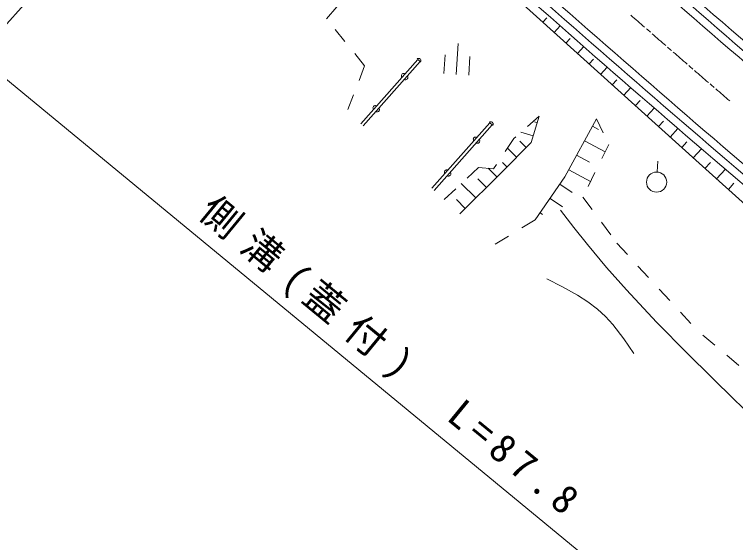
# Model space of a CAD drawing. Units: millimetres, scale not verified. Extents: x 40000 to 680000, y 20000 to 380000.
# Drawn here: x 178010 to 224124, y 245226 to 279019 of the extents above; entities that cross this region are included whole.
import ezdxf

# ---------------------------------------------------------------- set-up
doc = ezdxf.new("R2010")
doc.units = ezdxf.units.MM
doc.header["$LTSCALE"] = 1000
doc.linetypes.add('USER7', pattern=[2, 1, -1])
for name, color, linetype, lineweight in [('S-BGD', 7, 'Continuous', 13), ('S-BGD-HTXT', 6, 'Continuous', 13), ('S-BMK-SRVR', 3, 'Continuous', 13)]:
    doc.layers.add(name, color=color, linetype=linetype, lineweight=lineweight)
doc.styles.add('ＭＳ ゴシック', font='')
doc.styles.get('ＭＳ ゴシック').set_extended_font_data('MS Gothic')

msp = doc.modelspace()

# ---------------------------------------------------------------- linework, layer by layer
at = {"layer": 'S-BGD'}
for p, q in [((206239, 283539), (221791, 269505)), ((211793, 278527), (212045, 278805)), ((212534, 277859), (212913, 278279)), ((206395, 277168), (206263, 275172)), ((213274, 277190), (213539, 277484)), ((214015, 276522), (214412, 276962)), ((205544, 276427), (205465, 275230)), ((207141, 276322), (207061, 275124)), ((203797, 276137), (200161, 272025)), ((203947, 276004), (200309, 271890)), ((203760, 276170), (203791, 276188)), ((203791, 276188), (203824, 276198)), ((203947, 276004), (203797, 276137)), ((203824, 276198), (203867, 276204)), ((203867, 276204), (203904, 276195)), ((203904, 276195), (203937, 276180)), ((203937, 276180), (203972, 276149)), ((203972, 276149), (203992, 276118)), ((203999, 276005), (203984, 275971)), ((203992, 276118), (204005, 276083)), ((204005, 276039), (203999, 276005)), ((204005, 276083), (204005, 276039)), ((214756, 275854), (215034, 276162)), ((215496, 275185), (215913, 275647)), ((202755, 275104), (202763, 275141)), ((202761, 275061), (202755, 275104)), ((202771, 275028), (202761, 275061)), ((202763, 275141), (202779, 275174)), ((202789, 274996), (202771, 275028)), ((202779, 275174), (202810, 275209)), ((202810, 275209), (202841, 275229)), ((202841, 275229), (202876, 275241)), ((202876, 275241), (202920, 275242)), ((202920, 275242), (202954, 275236)), ((202971, 274849), (202938, 274864)), ((202954, 275236), (202987, 275221)), ((203005, 274843), (202971, 274849)), ((203049, 274843), (203005, 274843)), ((203085, 274856), (203049, 274843)), ((203116, 274876), (203085, 274856)), ((203147, 274910), (203116, 274876)), ((203137, 275088), (203155, 275056)), ((203162, 274944), (203147, 274910)), ((203155, 275056), (203165, 275024)), ((203170, 274980), (203162, 274944)), ((203165, 275024), (203170, 274980)), ((216237, 274517), (216528, 274840)), ((216977, 273849), (217417, 274337)), ((217718, 273181), (218023, 273518)), ((200937, 273048), (200945, 273085)), ((200943, 273005), (200937, 273048)), ((200953, 272972), (200943, 273005)), ((200945, 273085), (200961, 273118)), ((200961, 273118), (200991, 273153)), ((200991, 273153), (201023, 273172)), ((201023, 273172), (201058, 273185)), ((201058, 273185), (201102, 273185)), ((201102, 273185), (201136, 273179)), ((201136, 273179), (201169, 273165)), ((201318, 273031), (201336, 272999)), ((201336, 272999), (201346, 272966)), ((218458, 272512), (218924, 273029)), ((200971, 272940), (200953, 272972)), ((201152, 272792), (201119, 272806)), ((201186, 272786), (201152, 272792)), ((201230, 272786), (201186, 272786)), ((201266, 272799), (201230, 272786)), ((201297, 272818), (201266, 272799)), ((201328, 272853), (201297, 272818)), ((201343, 272886), (201328, 272853)), ((201352, 272923), (201343, 272886)), ((201346, 272966), (201352, 272923)), ((208410, 272085), (204710, 267894)), ((208372, 272118), (208404, 272136)), ((208404, 272136), (208437, 272146)), ((208410, 272085), (208560, 271952)), ((208437, 272146), (208480, 272152)), ((208480, 272152), (208517, 272143)), ((208517, 272143), (208550, 272128)), ((208550, 272128), (208585, 272097)), ((208585, 272097), (208605, 272066)), ((211048, 270827), (211556, 272515)), ((211429, 272093), (211273, 272140)), ((215223, 272335), (213206, 268618)), ((219199, 271844), (219517, 272197)), ((208560, 271952), (204858, 267760)), ((208612, 271953), (208597, 271919)), ((208605, 272066), (208618, 272030)), ((208618, 271986), (208612, 271953)), ((208618, 272030), (208618, 271986)), ((214971, 271871), (215356, 271662)), ((219940, 271176), (220434, 271724)), ((207406, 271137), (207438, 271157)), ((207438, 271157), (207473, 271170)), ((207473, 271170), (207517, 271170)), ((207517, 271170), (207551, 271164)), ((207551, 271164), (207584, 271150)), ((211175, 271249), (210397, 271483)), ((207352, 271033), (207360, 271069)), ((207358, 270989), (207352, 271033)), ((207368, 270956), (207358, 270989)), ((207360, 271069), (207376, 271103)), ((207386, 270925), (207368, 270956)), ((207376, 271103), (207406, 271137)), ((207568, 270777), (207535, 270792)), ((207602, 270771), (207568, 270777)), ((207646, 270772), (207602, 270771)), ((207682, 270784), (207646, 270772)), ((207713, 270804), (207682, 270784)), ((207744, 270839), (207713, 270804)), ((207734, 271017), (207752, 270985)), ((207759, 270872), (207744, 270839)), ((207752, 270985), (207762, 270952)), ((207767, 270909), (207759, 270872)), ((207762, 270952), (207767, 270909)), ((209197, 268952), (211048, 270827)), ((210740, 270514), (210333, 270916)), ((214466, 270941), (215781, 270228)), ((220680, 270507), (221012, 270875)), ((210123, 269889), (209536, 270469)), ((221421, 269839), (221947, 270422)), ((213962, 270012), (214774, 269571)), ((209506, 269265), (209226, 269541)), ((219117, 268944), (219163, 269638)), ((221791, 269505), (225534, 266132)), ((222165, 269168), (222510, 269550)), ((205502, 268937), (205510, 268974)), ((205508, 268894), (205502, 268937)), ((205518, 268861), (205508, 268894)), ((205510, 268974), (205526, 269007)), ((205536, 268829), (205518, 268861)), ((205526, 269007), (205556, 269042)), ((205556, 269042), (205588, 269062)), ((205588, 269062), (205623, 269074)), ((205623, 269074), (205667, 269075)), ((205667, 269075), (205701, 269069)), ((205701, 269069), (205734, 269054)), ((205883, 268920), (205901, 268888)), ((205901, 268888), (205911, 268856)), ((205911, 268856), (205916, 268812)), ((206502, 266267), (209197, 268952)), ((208861, 268617), (208301, 269178)), ((213458, 269083), (214850, 268327)), ((222914, 268493), (223473, 269114)), ((205717, 268681), (205684, 268695)), ((205751, 268675), (205717, 268681)), ((205795, 268675), (205751, 268675)), ((205831, 268688), (205795, 268675)), ((205862, 268708), (205831, 268688)), ((205893, 268742), (205862, 268708)), ((205908, 268776), (205893, 268742)), ((205916, 268812), (205908, 268776)), ((208187, 267945), (207642, 268492)), ((213206, 268618), (211316, 265875)), ((207513, 267274), (206586, 268204)), ((212891, 268161), (213678, 267618)), ((223662, 267819), (224020, 268216)), ((206839, 266602), (206272, 267172)), ((212261, 267247), (213048, 266704)), ((211631, 266332), (211788, 266224)), ((213791, 265382), (212939, 266492)), ((214649, 264290), (213791, 265382)), ((215878, 262819), (214649, 264290)), ((217145, 261394), (215878, 262819)), ((213058, 261592), (212052, 262102)), ((214025, 261053), (213058, 261592)), ((214677, 260632), (214025, 261053)), ((219078, 259332), (217145, 261394)), ((215288, 260166), (214677, 260632)), ((215801, 259692), (215288, 260166)), ((216267, 259180), (215801, 259692)), ((216970, 258268), (216267, 259180)), ((221046, 257320), (219078, 259332)), ((217625, 257318), (216970, 258268)), ((224099, 254325), (221046, 257320)), ((227195, 251373), (224099, 254325))]:
    msp.add_line(p, q, dxfattribs=at)
at = {"layer": 'S-BGD', "linetype": 'USER7'}
for p, q in [((197969, 278735), (199291, 280289)), ((200403, 275734), (197969, 278735)), ((200403, 275734), (199295, 272810)), ((211556, 272515), (209943, 271078)), ((215223, 272335), (216010, 270695)), ((209943, 271078), (208652, 269147)), ((216010, 270695), (214363, 267333)), ((207682, 269235), (205497, 267179)), ((208652, 269147), (207682, 269235)), ((214363, 267333), (216526, 264387)), ((211316, 265875), (208279, 264038)), ((216526, 264387), (221677, 258801)), ((224330, 256565), (221677, 258801))]:
    msp.add_line(p, q, dxfattribs=at)
at = {"layer": 'S-BGD'}
msp.add_circle((219074, 268291), 645, dxfattribs=at)
for radius, end in [(957000, 231.05365), (956500, 231.05511), (957500, 231.05225), (962500, 231.03796), (963000, 231.03656), (963500, 231.03516)]:
    msp.add_arc((849690, 1001360), radius, 228.12714, end, dxfattribs=at)
at = {"layer": 'S-BGD-HTXT'}
for p, q in [((195523, 298517), (175205, 275850)), ((160448, 288899), (227369, 233759))]:
    msp.add_line(p, q, dxfattribs=at)
at = {"layer": 'S-BMK-SRVR'}
for start, end in [(228.8064, 228.8761), (228.88477, 228.90509), (228.91382, 228.98352), (228.99225, 229.01257), (229.02124, 229.09094), (229.09967, 229.12), (229.12866, 229.19836), (229.20709, 229.22742), (229.23615, 229.30579)]:
    msp.add_arc((849690, 1001360), 960000, start, end, dxfattribs=at)

# ---------------------------------------------------------------- texts
at = {"layer": 'S-BGD-HTXT', "attachment_point": 7, "style": 'ＭＳ ゴシック'}
for s, insert, char_height, rotation in [('\\T1.83;R=80', (177923, 282397), 1320, 231.5), ('\\T1.37;側溝(蓋付)\u3000L=87.8', (189378, 265789), 1833, 320.6)]:
    msp.add_mtext(s, dxfattribs=dict(at, insert=insert, char_height=char_height, rotation=rotation))

doc.saveas('drawing.dxf')
